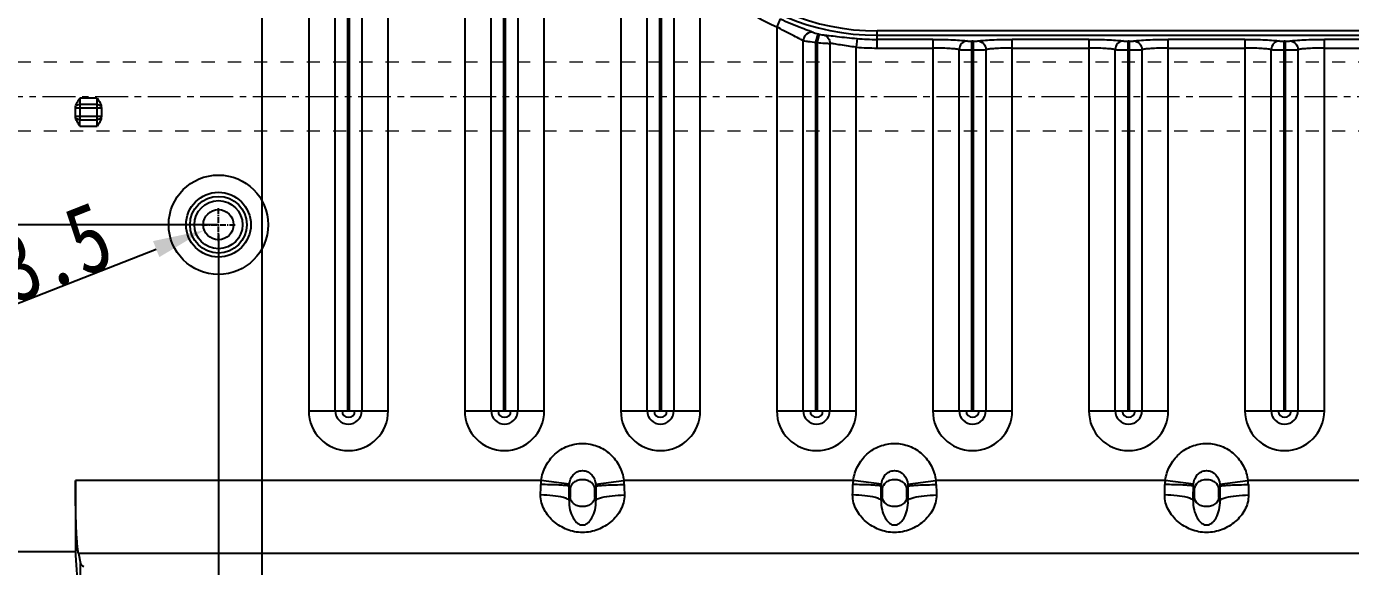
# Model space of a CAD drawing. Header units: millimetres. Extents: x 1572 to 4063, y -10865 to -3081.
# Drawn here: x 2594.6 to 2748.1, y -6546.1 to -6483.4 of the extents above; entities that cross this region are included whole.
import ezdxf

# ---------------------------------------------------------------- set-up
doc = ezdxf.new("R2010")
doc.units = ezdxf.units.MM
doc.header["$LTSCALE"] = 16.335
doc.header["$PDMODE"] = 3
doc.header["$PDSIZE"] = 0.3125
doc.linetypes.add('CENTER', pattern=[0.6, 0.375, -0.075, 0.075, -0.075])
doc.linetypes.add('HIDDEN', pattern=[0.2, 0.1, -0.1])
doc.layers.get('0').update_dxf_attribs({"linetype": 'CONTINUOUS'})
doc.layers.get('Defpoints').update_dxf_attribs({"linetype": 'CONTINUOUS'})
doc.layers.add('cool', color=153, linetype='HIDDEN', lineweight=9)
doc.styles.get("Standard").update_dxf_attribs({"font": 'txt', "width": 0.8})
doc.dimstyles.new('ISO-25', dxfattribs={"dimtxt": 8, "dimasz": 6, "dimexe": 0, "dimexo": 0, "dimgap": 0, "dimtad": 1, "dimdsep": 46, "dimtxsty": 'Standard', "dimcen": 0, "dimclrd": 4, "dimclre": 4, "dimclrt": 6, "dimazin": 0, "dimtfac": 1, "dimtofl": 0, "dimtmove": 0, "dimatfit": 3, "dimfxl": 1, "dimarcsym": 0})

# ---------------------------------------------------------------- blocks, each defined once
blk = doc.blocks.new('*D181')
at = {"color": 4, "lineweight": -2, "transparency": 16777216}
blk.add_line((2586.17, -6518.48), (2609.63, -6509.27), dxfattribs=at)
at = {"color": 4, "transparency": 16777216}
blk.add_solid([(2609.26, -6508.34), (2609.99, -6510.2), (2615.21, -6507.08)], dxfattribs=at)
at = {"layer": 'Defpoints', "color": 0, "transparency": 16777216}
for p in [(2618.47, -6505.8), (2615.21, -6507.08)]:
    blk.add_point(p, dxfattribs=at)
at = {"color": 6, "transparency": 16777216, "insert": (2593.65, -6511.25), "char_height": 8, "attachment_point": 5, "rotation": 21.4373}
blk.add_mtext('∅3.5', dxfattribs=at)
blk = doc.blocks.new('147')
at = {"layer": 'cool', "ltscale": 0.932966}
for p, q in [((229.57, -3849.57), (-211.77, -3849.57)), ((229.57, -3857.57), (-211.77, -3857.57))]:
    blk.add_line(p, q, dxfattribs=at)
at = {"layer": 'cool', "color": 1, "linetype": 'CENTER', "ltscale": 0.621977}
blk.add_line((243.9, -3853.57), (-226.1, -3853.57), dxfattribs=at)
blk = doc.blocks.new('*D251')
at = {"color": 4, "lineweight": -2, "transparency": 16777216}
blk.add_line((2569.48, -6491.59), (2517.01, -6491.59), dxfattribs=at)
at = {"layer": 'Defpoints', "color": 0, "transparency": 16777216}
for p in [(2767.59, -6453.59), (2525.01, -6491.59), (2569.48, -6491.59)]:
    blk.add_point(p, dxfattribs=at)
at = {"color": 6, "transparency": 16777216, "insert": (2521.01, -6488.59), "char_height": 6, "attachment_point": 5}
blk.add_mtext('38', dxfattribs=at)
blk = doc.blocks.new('*D252')
at = {"color": 4, "lineweight": -2, "transparency": 16777216}
blk.add_line((2616.84, -6506.44), (2505.81, -6506.44), dxfattribs=at)
at = {"layer": 'Defpoints', "color": 0, "transparency": 16777216}
for p in [(2767.59, -6453.59), (2525.01, -6506.44), (2616.84, -6506.44)]:
    blk.add_point(p, dxfattribs=at)
at = {"color": 6, "transparency": 16777216, "insert": (2515.41, -6503.44), "char_height": 6, "attachment_point": 5}
blk.add_mtext('52.85', dxfattribs=at)
blk = doc.blocks.new('*D253')
at = {"color": 4, "lineweight": -2, "transparency": 16777216}
blk.add_line((2568.51, -6578.59), (2513.81, -6578.59), dxfattribs=at)
at = {"layer": 'Defpoints', "color": 0, "transparency": 16777216}
for p in [(2767.59, -6453.59), (2525.01, -6578.59), (2568.51, -6578.59)]:
    blk.add_point(p, dxfattribs=at)
at = {"color": 6, "transparency": 16777216, "insert": (2519.41, -6575.59), "char_height": 6, "attachment_point": 5}
blk.add_mtext('125', dxfattribs=at)
blk = doc.blocks.new('*D254')
at = {"color": 4, "lineweight": -2, "transparency": 16777216}
blk.add_line((2562.59, -6613.59), (2514.61, -6613.59), dxfattribs=at)
at = {"layer": 'Defpoints', "color": 0, "transparency": 16777216}
for p in [(2767.59, -6453.59), (2525.01, -6613.59), (2562.59, -6613.59)]:
    blk.add_point(p, dxfattribs=at)
at = {"color": 6, "transparency": 16777216, "insert": (2519.81, -6610.59), "char_height": 6, "attachment_point": 5}
blk.add_mtext('160', dxfattribs=at)
blk = doc.blocks.new('*D255')
at = {"color": 4, "lineweight": -2, "transparency": 16777216}
blk.add_line((2616.84, -6507.58), (2616.84, -6671.73), dxfattribs=at)
at = {"layer": 'Defpoints', "color": 0, "transparency": 16777216}
for p in [(2767.59, -6453.59), (2616.84, -6507.58), (2616.84, -6650.13)]:
    blk.add_point(p, dxfattribs=at)
at = {"color": 6, "transparency": 16777216, "insert": (2613.84, -6660.93), "char_height": 6, "attachment_point": 5, "rotation": 90}
blk.add_mtext('150.75', dxfattribs=at)
blk = doc.blocks.new('*D256')
at = {"color": 4, "lineweight": -2, "transparency": 16777216}
blk.add_line((2562.59, -6611.05), (2562.59, -6662.13), dxfattribs=at)
at = {"layer": 'Defpoints', "color": 0, "transparency": 16777216}
for p in [(2767.59, -6453.59), (2562.59, -6611.05), (2562.59, -6650.13)]:
    blk.add_point(p, dxfattribs=at)
at = {"color": 6, "transparency": 16777216, "insert": (2559.59, -6656.13), "char_height": 6, "attachment_point": 5, "rotation": 90}
blk.add_mtext('205', dxfattribs=at)
blk = doc.blocks.new('*D262')
at = {"color": 4, "lineweight": -2, "transparency": 16777216}
for p, q in [((2621.87, -6457.94), (2621.87, -6626.11)), ((2621.87, -6626.11), (2630.97, -6638.11)), ((2630.97, -6638.11), (2630.97, -6672.51))]:
    blk.add_line(p, q, dxfattribs=at)
at = {"layer": 'Defpoints', "color": 0, "transparency": 16777216}
for p in [(2767.59, -6453.59), (2621.87, -6457.94), (2630.97, -6650.11)]:
    blk.add_point(p, dxfattribs=at)
at = {"color": 6, "transparency": 16777216, "insert": (2627.97, -6661.31), "char_height": 6, "attachment_point": 5, "rotation": 90}
blk.add_mtext('145.73', dxfattribs=at)

msp = doc.modelspace()

# ---------------------------------------------------------------- linework, layer by layer
at = {"color": 7, "linetype": 'Continuous'}
for p, q in [((2627.312, -6384.331), (2627.312, -6528.046)), ((2630.369, -6528.046), (2630.369, -6384.331)), ((2631.851, -6528.046), (2631.851, -6384.331)), ((2631.985, -6384.331), (2631.985, -6528.046)), ((2633.467, -6384.331), (2633.467, -6528.046)), ((2636.524, -6528.046), (2636.524, -6384.331)), ((2645.402, -6384.331), (2645.402, -6528.046)), ((2648.459, -6528.046), (2648.459, -6384.331)), ((2649.941, -6528.046), (2649.941, -6384.331)), ((2650.075, -6384.331), (2650.075, -6528.046)), ((2651.557, -6384.331), (2651.557, -6528.046)), ((2654.614, -6528.046), (2654.614, -6384.331)), ((2663.492, -6384.331), (2663.492, -6528.046)), ((2666.549, -6528.046), (2666.549, -6470.378)), ((2668.031, -6528.046), (2668.031, -6471.464)), ((2668.165, -6471.697), (2668.165, -6528.046)), ((2669.647, -6472.569), (2669.647, -6528.046)), ((2672.704, -6528.046), (2672.704, -6477.32)), ((2681.988, -6482.556), (2681.582, -6483.472)), ((2681.582, -6483.472), (2681.582, -6528.046)), ((2686.121, -6485.262), (2686.367, -6484.29)), ((2693.223, -6485.935), (2693.223, -6483.953)), ((2841.963, -6483.953), (2693.223, -6483.953)), ((2684.639, -6528.046), (2684.639, -6485.088)), ((2686.121, -6528.046), (2686.121, -6485.262)), ((2686.496, -6484.322), (2686.255, -6485.295)), ((2686.255, -6485.295), (2686.255, -6528.046)), ((2687.737, -6485.401), (2687.737, -6528.046)), ((2690.879, -6484.834), (2690.794, -6485.832)), ((2690.794, -6528.046), (2690.794, -6485.832)), ((2693.223, -6484.455), (2841.963, -6484.455)), ((2699.673, -6484.933), (2693.223, -6484.933)), ((2699.672, -6484.933), (2699.672, -6528.046)), ((2704.211, -6528.046), (2704.211, -6485.144)), ((2704.345, -6485.144), (2704.211, -6485.144)), ((2704.345, -6485.144), (2704.345, -6528.046)), ((2717.763, -6484.933), (2708.883, -6484.933)), ((2708.884, -6528.046), (2708.884, -6484.933)), ((2717.762, -6484.933), (2717.762, -6528.046)), ((2722.301, -6528.046), (2722.301, -6485.144)), ((2722.435, -6485.144), (2722.301, -6485.144)), ((2722.435, -6485.144), (2722.435, -6528.046)), ((2735.853, -6484.933), (2726.973, -6484.933)), ((2726.974, -6528.046), (2726.974, -6484.933)), ((2735.852, -6484.933), (2735.852, -6528.046)), ((2740.391, -6528.046), (2740.391, -6485.144)), ((2740.525, -6485.144), (2740.391, -6485.144)), ((2740.525, -6485.144), (2740.525, -6528.046)), ((2753.943, -6484.933), (2745.063, -6484.933)), ((2745.064, -6528.046), (2745.064, -6484.933)), ((2693.223, -6485.935), (2699.672, -6485.935)), ((2702.729, -6528.046), (2702.729, -6486.12)), ((2704.211, -6486.146), (2704.345, -6486.146)), ((2705.827, -6486.12), (2705.827, -6528.046)), ((2708.884, -6485.935), (2717.762, -6485.935)), ((2720.819, -6528.046), (2720.819, -6486.12)), ((2722.301, -6486.146), (2722.435, -6486.146)), ((2723.917, -6486.12), (2723.917, -6528.046)), ((2726.974, -6485.935), (2735.852, -6485.935)), ((2738.909, -6528.046), (2738.909, -6486.12)), ((2740.391, -6486.146), (2740.525, -6486.146)), ((2742.007, -6486.12), (2742.007, -6528.046)), ((2745.064, -6485.935), (2753.942, -6485.935)), ((2602.775, -6491.747), (2600.787, -6491.747)), ((2602.775, -6494.999), (2602.775, -6491.747)), ((2600.262, -6493.877), (2600.262, -6492.869)), ((2600.761, -6492.496), (2600.761, -6494.25)), ((2602.775, -6492.496), (2600.761, -6492.496)), ((2600.761, -6492.871), (2603.275, -6492.871)), ((2603.275, -6492.868), (2603.275, -6493.878)), ((2602.775, -6493.876), (2600.262, -6493.876)), ((2600.761, -6494.25), (2602.775, -6494.25)), ((2600.787, -6494.999), (2602.775, -6494.999)), ((2627.312, -6528.046), (2636.524, -6528.046)), ((2645.402, -6528.046), (2654.614, -6528.046)), ((2663.492, -6528.046), (2672.704, -6528.046)), ((2681.582, -6528.046), (2690.794, -6528.046)), ((2699.672, -6528.046), (2708.884, -6528.046)), ((2717.762, -6528.046), (2726.974, -6528.046)), ((2735.852, -6528.046), (2745.064, -6528.046)), ((2654.26, -6536.113), (2600.26, -6536.113)), ((2600.26, -6536.117), (2600.26, -6544.42)), ((2657.524, -6536.552), (2654.261, -6536.112)), ((2660.581, -6536.552), (2663.845, -6536.112)), ((2690.441, -6536.112), (2663.845, -6536.112)), ((2693.704, -6536.552), (2690.441, -6536.112)), ((2696.761, -6536.552), (2700.025, -6536.112)), ((2726.621, -6536.112), (2700.025, -6536.112)), ((2729.884, -6536.552), (2726.621, -6536.112)), ((2732.941, -6536.552), (2736.205, -6536.112)), ((2762.801, -6536.112), (2736.205, -6536.112)), ((2657.623, -6537.073), (2657.517, -6536.789)), ((2657.623, -6537.073), (2657.623, -6538.113)), ((2660.589, -6536.789), (2660.483, -6537.073)), ((2660.483, -6538.113), (2660.483, -6537.073)), ((2693.803, -6537.073), (2693.697, -6536.789)), ((2693.803, -6537.073), (2693.803, -6538.113)), ((2696.769, -6536.789), (2696.663, -6537.073)), ((2696.663, -6538.113), (2696.663, -6537.073)), ((2729.983, -6537.073), (2729.877, -6536.789)), ((2729.983, -6537.073), (2729.983, -6538.113)), ((2732.949, -6536.789), (2732.843, -6537.073)), ((2732.843, -6538.113), (2732.843, -6537.073)), ((2657.499, -6538.447), (2657.623, -6538.113)), ((2660.483, -6538.113), (2660.607, -6538.447)), ((2693.679, -6538.447), (2693.803, -6538.113)), ((2696.663, -6538.113), (2696.787, -6538.447)), ((2729.859, -6538.447), (2729.983, -6538.113)), ((2732.843, -6538.113), (2732.967, -6538.447)), ((2600.26, -6544.42), (2532.593, -6544.42)), ((2600.6, -6544.558), (2600.832, -6545.745)), ((2600.6, -6544.558), (2934.586, -6544.558)), ((2600.832, -6643.588), (2600.832, -6545.745))]:
    msp.add_line(p, q, dxfattribs=at)
at = {"color": 1, "linetype": 'CENTER', "ltscale": 0.108846}
for p, q in [((2616.843, -6508.363), (2616.843, -6504.513)), ((2614.918, -6506.438), (2618.768, -6506.438))]:
    msp.add_line(p, q, dxfattribs=at)
at = {"color": 7, "linetype": 'Continuous'}
for radius in [5.764, 3.756, 3.291, 2.789]:
    msp.add_circle((2616.843, -6506.438), radius, dxfattribs=at)
at = {"color": 2, "linetype": 'Continuous'}
msp.add_circle((2616.843, -6506.438), 1.75, dxfattribs=at)
at = {"color": 7, "linetype": 'Continuous'}
for centre, radius, start, end in [((2693.223, -6457.193), 27.261, 180, 270), ((2693.223, -6457.193), 26.76, 180, 270), ((2693.223, -6457.193), 28.742, 224.44759, 246.10767), ((2693.223, -6457.193), 27.951, 255.80094, 256.07408), ((2693.223, -6457.193), 28.953, 255.80094, 256.07408), ((2693.223, -6457.193), 28.742, 265.15249, 270), ((2693.223, -6457.193), 27.74, 265.15249, 270), ((2631.918, -6528.046), 4.606, 180, 0), ((2631.918, -6528.046), 1.549, 180, 360), ((2631.918, -6528.046), 0.745, 180, 360), ((2650.008, -6528.046), 4.606, 180, 0), ((2650.008, -6528.046), 1.549, 180, 360), ((2650.008, -6528.046), 0.745, 180, 360), ((2668.098, -6528.046), 4.606, 180, 0), ((2668.098, -6528.046), 1.549, 180, 360), ((2668.098, -6528.046), 0.745, 180, 0), ((2686.188, -6528.046), 4.606, 180, 0), ((2686.188, -6528.046), 1.549, 180, 360), ((2686.188, -6528.046), 0.745, 180, 0), ((2704.278, -6528.046), 4.606, 180, 0), ((2704.278, -6528.046), 1.549, 180, 360), ((2704.278, -6528.046), 0.745, 180, 0), ((2722.368, -6528.046), 4.606, 180, 0), ((2722.368, -6528.046), 1.549, 180, 360), ((2722.368, -6528.046), 0.745, 180, 0), ((2740.458, -6528.046), 4.606, 180, 0), ((2740.458, -6528.046), 1.549, 180, 360), ((2740.458, -6528.046), 0.745, 180, 0), ((2656.998, -6536.624), 2.785, 169.43721, 179.56843), ((2661.108, -6536.623), 2.784, 0.4443, 10.57538), ((2693.182, -6536.624), 2.789, 169.43008, 179.56365), ((2697.288, -6536.623), 2.784, 0.4443, 10.57538), ((2729.362, -6536.624), 2.789, 169.43008, 179.56365), ((2733.468, -6536.623), 2.784, 0.4443, 10.57538), ((2583.622, -6536.13), 70.593, 358.64025, 359.616), ((2523.39, -6536.138), 134.129, 359.0138, 359.72217), ((2794.705, -6536.138), 134.118, 180.27788, 180.98631), ((2734.48, -6536.13), 70.589, 180.38325, 181.35981), ((2619.802, -6536.13), 70.593, 358.64025, 359.616), ((2559.57, -6536.138), 134.129, 359.0138, 359.72217), ((2830.885, -6536.138), 134.118, 180.27788, 180.98631), ((2770.66, -6536.13), 70.589, 180.38325, 181.35981), ((2655.982, -6536.13), 70.593, 358.64025, 359.616), ((2595.75, -6536.138), 134.129, 359.0138, 359.72217), ((2867.065, -6536.138), 134.118, 180.27788, 180.98631), ((2806.84, -6536.13), 70.589, 180.38325, 181.35981)]:
    msp.add_arc(centre, radius, start, end, dxfattribs=at)
msp.add_ellipse((2603.843, -6545.703), major_axis=(3.015, 0), ratio=0.2679472, start_param=-3.0892328, end_param=-2.6111916, dxfattribs=at)
for points, knots in [([(2681.988, -6482.556), (2682.741, -6482.889), (2683.807, -6483.325), (2685.098, -6483.821), (2685.619, -6484.026), (2685.831, -6484.122)], [0, 0, 0, 0, 0.5953307, 0.8324134, 1, 1, 1, 1]), ([(2684.639, -6485.088), (2684.469, -6484.989), (2684.049, -6484.777), (2683.018, -6484.262), (2682.173, -6483.813), (2681.582, -6483.472)], [0, 0, 0, 0, 0.1705905, 0.4080955, 1, 1, 1, 1]), ([(2685.831, -6484.122), (2685.566, -6484.058), (2685.079, -6484.189), (2684.739, -6484.657), (2684.648, -6484.946), (2684.639, -6485.088)], [0, 0, 0, 0, 0.4799447, 0.7489226, 1, 1, 1, 1]), ([(2685.831, -6484.122), (2685.9, -6484.153), (2686.079, -6484.21), (2686.259, -6484.262), (2686.367, -6484.29)], [0, 0, 0, 0, 0.4079536, 1, 1, 1, 1]), ([(2684.639, -6485.088), (2684.835, -6485.121), (2685.33, -6485.181), (2685.824, -6485.233), (2686.121, -6485.262)], [0, 0, 0, 0, 0.4007562, 1, 1, 1, 1]), ([(2686.255, -6485.295), (2686.551, -6485.323), (2687.044, -6485.363), (2687.539, -6485.396), (2687.737, -6485.401)], [0, 0, 0, 0, 0.5999611, 1, 1, 1, 1]), ([(2686.496, -6484.322), (2686.602, -6484.348), (2686.78, -6484.386), (2686.96, -6484.419), (2687.033, -6484.423)], [0, 0, 0, 0, 0.5996428, 1, 1, 1, 1]), ([(2687.033, -6484.423), (2687.236, -6484.476), (2687.615, -6484.747), (2687.739, -6485.186), (2687.737, -6485.401)], [0, 0, 0, 0, 0.4946689, 1, 1, 1, 1]), ([(2687.033, -6484.423), (2687.241, -6484.434), (2687.749, -6484.49), (2689.028, -6484.649), (2690.103, -6484.768), (2690.879, -6484.834)], [0, 0, 0, 0, 0.1618441, 0.3960725, 1, 1, 1, 1]), ([(2690.794, -6485.832), (2690.179, -6485.765), (2689.327, -6485.64), (2688.312, -6485.475), (2687.905, -6485.413), (2687.737, -6485.401)], [0, 0, 0, 0, 0.6009615, 0.8362413, 1, 1, 1, 1]), ([(2699.673, -6484.933), (2700.47, -6484.933), (2701.581, -6484.951), (2702.909, -6485.03), (2703.439, -6485.082), (2703.655, -6485.118)], [0, 0, 0, 0, 0.5996863, 0.8352025, 1, 1, 1, 1]), ([(2703.655, -6485.118), (2703.417, -6485.125), (2702.923, -6485.365), (2702.735, -6485.869), (2702.729, -6486.12)], [0, 0, 0, 0, 0.4865029, 1, 1, 1, 1]), ([(2703.655, -6485.118), (2703.729, -6485.13), (2703.915, -6485.139), (2704.1, -6485.144), (2704.211, -6485.144)], [0, 0, 0, 0, 0.4034094, 1, 1, 1, 1]), ([(2704.345, -6485.144), (2704.456, -6485.144), (2704.641, -6485.139), (2704.827, -6485.13), (2704.901, -6485.118)], [0, 0, 0, 0, 0.596745, 1, 1, 1, 1]), ([(2704.901, -6485.118), (2705.117, -6485.082), (2705.647, -6485.03), (2706.974, -6484.951), (2708.086, -6484.933), (2708.883, -6484.933)], [0, 0, 0, 0, 0.1647978, 0.4003138, 1, 1, 1, 1]), ([(2704.901, -6485.118), (2705.139, -6485.125), (2705.633, -6485.365), (2705.821, -6485.869), (2705.827, -6486.12)], [0, 0, 0, 0, 0.4865146, 1, 1, 1, 1]), ([(2717.763, -6484.933), (2718.56, -6484.933), (2719.671, -6484.951), (2720.999, -6485.03), (2721.529, -6485.082), (2721.745, -6485.118)], [0, 0, 0, 0, 0.5996863, 0.8352025, 1, 1, 1, 1]), ([(2721.745, -6485.118), (2721.507, -6485.125), (2721.013, -6485.365), (2720.825, -6485.869), (2720.819, -6486.12)], [0, 0, 0, 0, 0.4865029, 1, 1, 1, 1]), ([(2721.745, -6485.118), (2721.819, -6485.13), (2722.005, -6485.139), (2722.19, -6485.144), (2722.301, -6485.144)], [0, 0, 0, 0, 0.4034094, 1, 1, 1, 1]), ([(2722.435, -6485.144), (2722.546, -6485.144), (2722.731, -6485.139), (2722.917, -6485.13), (2722.991, -6485.118)], [0, 0, 0, 0, 0.596745, 1, 1, 1, 1]), ([(2722.991, -6485.118), (2723.207, -6485.082), (2723.737, -6485.03), (2725.064, -6484.951), (2726.176, -6484.933), (2726.973, -6484.933)], [0, 0, 0, 0, 0.1647978, 0.4003138, 1, 1, 1, 1]), ([(2722.991, -6485.118), (2723.229, -6485.125), (2723.723, -6485.365), (2723.911, -6485.869), (2723.917, -6486.12)], [0, 0, 0, 0, 0.4865146, 1, 1, 1, 1]), ([(2735.853, -6484.933), (2736.65, -6484.933), (2737.761, -6484.951), (2739.089, -6485.03), (2739.619, -6485.082), (2739.835, -6485.118)], [0, 0, 0, 0, 0.5996863, 0.8352025, 1, 1, 1, 1]), ([(2739.835, -6485.118), (2739.597, -6485.125), (2739.103, -6485.365), (2738.915, -6485.869), (2738.909, -6486.12)], [0, 0, 0, 0, 0.4865029, 1, 1, 1, 1]), ([(2739.835, -6485.118), (2739.909, -6485.13), (2740.095, -6485.139), (2740.28, -6485.144), (2740.391, -6485.144)], [0, 0, 0, 0, 0.4034094, 1, 1, 1, 1]), ([(2740.525, -6485.144), (2740.636, -6485.144), (2740.821, -6485.139), (2741.007, -6485.13), (2741.081, -6485.118)], [0, 0, 0, 0, 0.596745, 1, 1, 1, 1]), ([(2741.081, -6485.118), (2741.297, -6485.082), (2741.827, -6485.03), (2743.154, -6484.951), (2744.266, -6484.933), (2745.063, -6484.933)], [0, 0, 0, 0, 0.1647978, 0.4003138, 1, 1, 1, 1]), ([(2741.081, -6485.118), (2741.319, -6485.125), (2741.813, -6485.365), (2742.001, -6485.869), (2742.007, -6486.12)], [0, 0, 0, 0, 0.4865146, 1, 1, 1, 1]), ([(2702.729, -6486.12), (2702.563, -6486.084), (2702.156, -6486.032), (2701.137, -6485.953), (2700.284, -6485.935), (2699.672, -6485.935)], [0, 0, 0, 0, 0.1657134, 0.4008788, 1, 1, 1, 1]), ([(2702.729, -6486.12), (2702.926, -6486.133), (2703.42, -6486.142), (2703.914, -6486.146), (2704.211, -6486.146)], [0, 0, 0, 0, 0.3997924, 1, 1, 1, 1]), ([(2704.345, -6486.146), (2704.641, -6486.146), (2705.136, -6486.142), (2705.63, -6486.133), (2705.827, -6486.12)], [0, 0, 0, 0, 0.600202, 1, 1, 1, 1]), ([(2708.884, -6485.935), (2708.272, -6485.935), (2707.419, -6485.953), (2706.4, -6486.032), (2705.993, -6486.084), (2705.827, -6486.12)], [0, 0, 0, 0, 0.5991239, 0.8342901, 1, 1, 1, 1]), ([(2720.819, -6486.12), (2720.653, -6486.084), (2720.246, -6486.032), (2719.227, -6485.953), (2718.374, -6485.935), (2717.762, -6485.935)], [0, 0, 0, 0, 0.1657134, 0.4008788, 1, 1, 1, 1]), ([(2720.819, -6486.12), (2721.016, -6486.133), (2721.51, -6486.142), (2722.004, -6486.146), (2722.301, -6486.146)], [0, 0, 0, 0, 0.3997924, 1, 1, 1, 1]), ([(2722.435, -6486.146), (2722.731, -6486.146), (2723.226, -6486.142), (2723.72, -6486.133), (2723.917, -6486.12)], [0, 0, 0, 0, 0.600202, 1, 1, 1, 1]), ([(2726.974, -6485.935), (2726.362, -6485.935), (2725.509, -6485.953), (2724.49, -6486.032), (2724.083, -6486.084), (2723.917, -6486.12)], [0, 0, 0, 0, 0.5991239, 0.8342901, 1, 1, 1, 1]), ([(2738.909, -6486.12), (2738.743, -6486.084), (2738.336, -6486.032), (2737.317, -6485.953), (2736.464, -6485.935), (2735.852, -6485.935)], [0, 0, 0, 0, 0.1657134, 0.4008788, 1, 1, 1, 1]), ([(2738.909, -6486.12), (2739.106, -6486.133), (2739.6, -6486.142), (2740.094, -6486.146), (2740.391, -6486.146)], [0, 0, 0, 0, 0.3997924, 1, 1, 1, 1]), ([(2740.525, -6486.146), (2740.821, -6486.146), (2741.316, -6486.142), (2741.81, -6486.133), (2742.007, -6486.12)], [0, 0, 0, 0, 0.600202, 1, 1, 1, 1]), ([(2745.064, -6485.935), (2744.452, -6485.935), (2743.599, -6485.953), (2742.58, -6486.032), (2742.173, -6486.084), (2742.007, -6486.12)], [0, 0, 0, 0, 0.5991239, 0.8342901, 1, 1, 1, 1]), ([(2600.262, -6492.869), (2600.262, -6492.661), (2600.424, -6492.252), (2600.667, -6491.918), (2600.787, -6491.747)], [0, 0, 0, 0, 0.4987492, 1, 1, 1, 1]), ([(2600.787, -6491.747), (2600.787, -6491.817), (2600.785, -6492.067), (2600.777, -6492.317), (2600.761, -6492.496)], [0, 0, 0, 0, 0.2800849, 1, 1, 1, 1]), ([(2602.775, -6491.747), (2602.954, -6492), (2603.203, -6492.349), (2603.275, -6492.764), (2603.275, -6492.868)], [0, 0, 0, 0, 0.7492255, 1, 1, 1, 1]), ([(2600.262, -6492.871), (2600.252, -6492.871), (2600.402, -6492.864), (2600.468, -6492.87), (2600.666, -6492.871), (2600.761, -6492.871)], [0, 0, 0, 0, 0.0608552, 0.4274154, 1, 1, 1, 1]), ([(2600.262, -6492.871), (2600.259, -6492.804), (2600.31, -6492.655), (2600.437, -6492.57), (2600.508, -6492.541)], [0, 0, 0, 0, 0.4656009, 1, 1, 1, 1]), ([(2602.775, -6492.496), (2602.899, -6492.496), (2603.135, -6492.549), (2603.276, -6492.77), (2603.275, -6492.871)], [0, 0, 0, 0, 0.5503656, 1, 1, 1, 1]), ([(2600.761, -6494.25), (2600.636, -6494.252), (2600.444, -6494.207), (2600.284, -6494.033), (2600.259, -6493.925), (2600.262, -6493.876)], [0, 0, 0, 0, 0.5454717, 0.7817853, 1, 1, 1, 1]), ([(2600.787, -6494.999), (2600.667, -6494.828), (2600.424, -6494.494), (2600.262, -6494.085), (2600.262, -6493.877)], [0, 0, 0, 0, 0.5012538, 1, 1, 1, 1]), ([(2600.787, -6494.999), (2600.787, -6494.929), (2600.785, -6494.679), (2600.777, -6494.429), (2600.761, -6494.25)], [0, 0, 0, 0, 0.2798502, 1, 1, 1, 1]), ([(2603.275, -6493.876), (2603.227, -6493.875), (2603.06, -6493.884), (2602.893, -6493.876), (2602.775, -6493.876)], [0, 0, 0, 0, 0.2928752, 1, 1, 1, 1]), ([(2603.275, -6493.878), (2603.275, -6493.982), (2603.203, -6494.397), (2602.954, -6494.746), (2602.775, -6494.999)], [0, 0, 0, 0, 0.2507748, 1, 1, 1, 1]), ([(2603.275, -6493.875), (2603.276, -6493.942), (2603.219, -6494.087), (2603.094, -6494.171), (2603.024, -6494.201)], [0, 0, 0, 0, 0.4656454, 1, 1, 1, 1]), ([(2654.26, -6536.113), (2654.338, -6535.536), (2654.697, -6534.4), (2655.781, -6532.987), (2657.298, -6532.046), (2659.053, -6531.714), (2660.808, -6532.046), (2662.324, -6532.987), (2663.409, -6534.4), (2663.768, -6535.536), (2663.845, -6536.112)], [0, 0, 0, 0, 0.125059, 0.2500621, 0.3750538, 0.5000264, 0.6249935, 0.7499764, 0.8749589, 1, 1, 1, 1]), ([(2690.441, -6536.112), (2690.518, -6535.536), (2690.877, -6534.4), (2691.962, -6532.986), (2693.479, -6532.046), (2695.233, -6531.714), (2696.988, -6532.046), (2698.504, -6532.987), (2699.589, -6534.4), (2699.948, -6535.536), (2700.025, -6536.112)], [0, 0, 0, 0, 0.1250584, 0.2500616, 0.3750533, 0.5000261, 0.6249932, 0.7499763, 0.8749588, 1, 1, 1, 1]), ([(2726.621, -6536.112), (2726.698, -6535.536), (2727.057, -6534.4), (2728.142, -6532.986), (2729.659, -6532.046), (2731.413, -6531.714), (2733.168, -6532.046), (2734.684, -6532.987), (2735.769, -6534.4), (2736.128, -6535.536), (2736.205, -6536.112)], [0, 0, 0, 0, 0.1250584, 0.2500616, 0.3750533, 0.5000261, 0.6249932, 0.7499763, 0.8749588, 1, 1, 1, 1]), ([(2600.6, -6544.559), (2600.569, -6544.4), (2600.518, -6544.009), (2600.424, -6542.97), (2600.34, -6541.252), (2600.275, -6538.829), (2600.26, -6537.054), (2600.26, -6536.117)], [0, 0, 0, 0, 0.0574406, 0.1397983, 0.3702675, 0.6674225, 1, 1, 1, 1]), ([(2657.524, -6536.552), (2657.557, -6536.169), (2657.79, -6535.573), (2658.432, -6535.077), (2659.052, -6534.929), (2659.672, -6535.077), (2660.316, -6535.571), (2660.549, -6536.168), (2660.581, -6536.552)], [0, 0, 0, 0, 0.2423801, 0.3696823, 0.4998152, 0.6300499, 0.7573456, 1, 1, 1, 1]), ([(2660.483, -6537.073), (2660.454, -6536.806), (2660.187, -6536.387), (2659.617, -6536.094), (2659.053, -6535.996), (2658.489, -6536.094), (2657.919, -6536.387), (2657.652, -6536.806), (2657.623, -6537.073)], [0, 0, 0, 0, 0.2116365, 0.3463006, 0.5000015, 0.6537015, 0.7883642, 1, 1, 1, 1]), ([(2693.704, -6536.552), (2693.737, -6536.169), (2693.97, -6535.573), (2694.612, -6535.077), (2695.232, -6534.929), (2695.852, -6535.077), (2696.496, -6535.571), (2696.729, -6536.168), (2696.761, -6536.552)], [0, 0, 0, 0, 0.2423801, 0.3696823, 0.4998152, 0.6300499, 0.7573456, 1, 1, 1, 1]), ([(2696.663, -6537.073), (2696.634, -6536.806), (2696.367, -6536.387), (2695.797, -6536.094), (2695.233, -6535.996), (2694.669, -6536.094), (2694.099, -6536.387), (2693.832, -6536.806), (2693.803, -6537.073)], [0, 0, 0, 0, 0.2116365, 0.3463006, 0.5000015, 0.6537015, 0.7883642, 1, 1, 1, 1]), ([(2729.884, -6536.552), (2729.917, -6536.169), (2730.15, -6535.573), (2730.792, -6535.077), (2731.412, -6534.929), (2732.032, -6535.077), (2732.676, -6535.571), (2732.909, -6536.168), (2732.941, -6536.552)], [0, 0, 0, 0, 0.2423801, 0.3696823, 0.4998152, 0.6300499, 0.7573456, 1, 1, 1, 1]), ([(2732.843, -6537.073), (2732.814, -6536.806), (2732.547, -6536.387), (2731.977, -6536.094), (2731.413, -6535.996), (2730.849, -6536.094), (2730.279, -6536.387), (2730.012, -6536.806), (2729.983, -6537.073)], [0, 0, 0, 0, 0.2116365, 0.3463006, 0.5000015, 0.6537015, 0.7883642, 1, 1, 1, 1]), ([(2663.911, -6537.805), (2663.923, -6538.403), (2663.594, -6539.6), (2662.428, -6540.97), (2660.881, -6541.913), (2659.052, -6542.278), (2657.225, -6541.914), (2655.925, -6541.124), (2655.103, -6540.288), (2654.602, -6539.557), (2654.264, -6538.718), (2654.19, -6538.11), (2654.195, -6537.805)], [0, 0, 0, 0, 0.1255093, 0.2471273, 0.3699342, 0.4992854, 0.6285766, 0.7513315, 0.8120909, 0.8734523, 0.9359609, 1, 1, 1, 1]), ([(2656.833, -6538.102), (2656.437, -6537.994), (2655.556, -6537.865), (2654.671, -6537.813), (2654.195, -6537.805)], [0, 0, 0, 0, 0.4629921, 1, 1, 1, 1]), ([(2656.851, -6536.689), (2656.668, -6536.674), (2655.789, -6536.623), (2654.909, -6536.606), (2654.213, -6536.603)], [0, 0, 0, 0, 0.2091488, 1, 1, 1, 1]), ([(2657.517, -6536.789), (2657.497, -6536.775), (2657.427, -6536.758), (2657.208, -6536.717), (2657.006, -6536.701), (2656.851, -6536.689)], [0, 0, 0, 0, 0.1088196, 0.3095952, 1, 1, 1, 1]), ([(2660.589, -6536.789), (2660.609, -6536.775), (2660.679, -6536.758), (2660.898, -6536.717), (2661.1, -6536.701), (2661.255, -6536.689)], [0, 0, 0, 0, 0.1088108, 0.3095728, 1, 1, 1, 1]), ([(2661.255, -6536.689), (2661.438, -6536.674), (2662.316, -6536.623), (2663.197, -6536.606), (2663.893, -6536.603)], [0, 0, 0, 0, 0.2091193, 1, 1, 1, 1]), ([(2661.273, -6538.101), (2661.669, -6537.994), (2662.55, -6537.864), (2663.435, -6537.813), (2663.911, -6537.805)], [0, 0, 0, 0, 0.4629251, 1, 1, 1, 1]), ([(2700.091, -6537.805), (2700.103, -6538.403), (2699.774, -6539.6), (2698.608, -6540.97), (2697.061, -6541.913), (2695.232, -6542.278), (2693.405, -6541.914), (2692.105, -6541.124), (2691.283, -6540.288), (2690.782, -6539.557), (2690.444, -6538.718), (2690.37, -6538.11), (2690.375, -6537.805)], [0, 0, 0, 0, 0.1255093, 0.2471273, 0.3699342, 0.4992854, 0.6285766, 0.7513315, 0.8120909, 0.8734523, 0.9359609, 1, 1, 1, 1]), ([(2693.013, -6538.102), (2692.617, -6537.994), (2691.736, -6537.865), (2690.851, -6537.813), (2690.375, -6537.805)], [0, 0, 0, 0, 0.4629921, 1, 1, 1, 1]), ([(2693.031, -6536.689), (2692.848, -6536.674), (2691.969, -6536.623), (2691.089, -6536.606), (2690.393, -6536.603)], [0, 0, 0, 0, 0.2091488, 1, 1, 1, 1]), ([(2693.697, -6536.789), (2693.677, -6536.775), (2693.607, -6536.758), (2693.388, -6536.717), (2693.186, -6536.701), (2693.031, -6536.689)], [0, 0, 0, 0, 0.1088196, 0.3095952, 1, 1, 1, 1]), ([(2696.769, -6536.789), (2696.789, -6536.775), (2696.859, -6536.758), (2697.078, -6536.717), (2697.28, -6536.701), (2697.435, -6536.689)], [0, 0, 0, 0, 0.1088108, 0.3095728, 1, 1, 1, 1]), ([(2697.435, -6536.689), (2697.618, -6536.674), (2698.496, -6536.623), (2699.377, -6536.606), (2700.073, -6536.603)], [0, 0, 0, 0, 0.2091193, 1, 1, 1, 1]), ([(2697.453, -6538.101), (2697.849, -6537.994), (2698.73, -6537.864), (2699.615, -6537.813), (2700.091, -6537.805)], [0, 0, 0, 0, 0.4629251, 1, 1, 1, 1]), ([(2736.271, -6537.805), (2736.283, -6538.403), (2735.954, -6539.6), (2734.788, -6540.97), (2733.241, -6541.913), (2731.412, -6542.278), (2729.585, -6541.914), (2728.285, -6541.124), (2727.463, -6540.288), (2726.962, -6539.557), (2726.624, -6538.718), (2726.55, -6538.11), (2726.555, -6537.805)], [0, 0, 0, 0, 0.1255093, 0.2471273, 0.3699342, 0.4992854, 0.6285766, 0.7513315, 0.8120909, 0.8734523, 0.9359609, 1, 1, 1, 1]), ([(2729.193, -6538.102), (2728.797, -6537.994), (2727.916, -6537.865), (2727.031, -6537.813), (2726.555, -6537.805)], [0, 0, 0, 0, 0.4629921, 1, 1, 1, 1]), ([(2729.211, -6536.689), (2729.028, -6536.674), (2728.149, -6536.623), (2727.269, -6536.606), (2726.573, -6536.603)], [0, 0, 0, 0, 0.2091488, 1, 1, 1, 1]), ([(2729.877, -6536.789), (2729.857, -6536.775), (2729.787, -6536.758), (2729.568, -6536.717), (2729.366, -6536.701), (2729.211, -6536.689)], [0, 0, 0, 0, 0.1088196, 0.3095952, 1, 1, 1, 1]), ([(2732.949, -6536.789), (2732.969, -6536.775), (2733.039, -6536.758), (2733.258, -6536.717), (2733.46, -6536.701), (2733.615, -6536.689)], [0, 0, 0, 0, 0.1088108, 0.3095728, 1, 1, 1, 1]), ([(2733.615, -6536.689), (2733.798, -6536.674), (2734.676, -6536.623), (2735.557, -6536.606), (2736.253, -6536.603)], [0, 0, 0, 0, 0.2091193, 1, 1, 1, 1]), ([(2733.633, -6538.101), (2734.029, -6537.994), (2734.91, -6537.864), (2735.795, -6537.813), (2736.271, -6537.805)], [0, 0, 0, 0, 0.4629251, 1, 1, 1, 1]), ([(2657.499, -6538.447), (2657.463, -6538.366), (2657.225, -6538.221), (2656.992, -6538.145), (2656.833, -6538.102)], [0, 0, 0, 0, 0.3500094, 1, 1, 1, 1]), ([(2657.499, -6538.447), (2657.47, -6538.812), (2657.545, -6539.515), (2657.794, -6540.171), (2657.954, -6540.456)], [0, 0, 0, 0, 0.5289411, 1, 1, 1, 1]), ([(2660.483, -6538.113), (2660.454, -6538.38), (2660.187, -6538.798), (2659.617, -6539.093), (2659.052, -6539.19), (2658.488, -6539.092), (2657.918, -6538.798), (2657.652, -6538.38), (2657.623, -6538.113)], [0, 0, 0, 0, 0.2114171, 0.3461776, 0.5001511, 0.6540077, 0.7886432, 1, 1, 1, 1]), ([(2660.152, -6540.456), (2660.312, -6540.171), (2660.561, -6539.515), (2660.635, -6538.812), (2660.607, -6538.447)], [0, 0, 0, 0, 0.4710932, 1, 1, 1, 1]), ([(2660.607, -6538.447), (2660.643, -6538.365), (2660.881, -6538.221), (2661.114, -6538.145), (2661.273, -6538.101)], [0, 0, 0, 0, 0.349985, 1, 1, 1, 1]), ([(2693.679, -6538.447), (2693.643, -6538.366), (2693.405, -6538.221), (2693.172, -6538.145), (2693.013, -6538.102)], [0, 0, 0, 0, 0.3500094, 1, 1, 1, 1]), ([(2693.679, -6538.447), (2693.65, -6538.812), (2693.725, -6539.515), (2693.974, -6540.171), (2694.134, -6540.456)], [0, 0, 0, 0, 0.5289411, 1, 1, 1, 1]), ([(2696.663, -6538.113), (2696.634, -6538.38), (2696.367, -6538.798), (2695.797, -6539.093), (2695.232, -6539.19), (2694.668, -6539.092), (2694.098, -6538.798), (2693.832, -6538.38), (2693.803, -6538.113)], [0, 0, 0, 0, 0.2114171, 0.3461776, 0.5001511, 0.6540077, 0.7886432, 1, 1, 1, 1]), ([(2696.332, -6540.456), (2696.492, -6540.171), (2696.741, -6539.515), (2696.815, -6538.812), (2696.787, -6538.447)], [0, 0, 0, 0, 0.4710932, 1, 1, 1, 1]), ([(2696.787, -6538.447), (2696.823, -6538.365), (2697.061, -6538.221), (2697.294, -6538.145), (2697.453, -6538.101)], [0, 0, 0, 0, 0.349985, 1, 1, 1, 1]), ([(2729.859, -6538.447), (2729.823, -6538.366), (2729.585, -6538.221), (2729.352, -6538.145), (2729.193, -6538.102)], [0, 0, 0, 0, 0.3500094, 1, 1, 1, 1]), ([(2729.859, -6538.447), (2729.83, -6538.812), (2729.905, -6539.515), (2730.154, -6540.171), (2730.314, -6540.456)], [0, 0, 0, 0, 0.5289411, 1, 1, 1, 1]), ([(2732.843, -6538.113), (2732.814, -6538.38), (2732.547, -6538.798), (2731.977, -6539.093), (2731.412, -6539.19), (2730.848, -6539.092), (2730.278, -6538.798), (2730.012, -6538.38), (2729.983, -6538.113)], [0, 0, 0, 0, 0.2114171, 0.3461776, 0.5001511, 0.6540077, 0.7886432, 1, 1, 1, 1]), ([(2732.512, -6540.456), (2732.672, -6540.171), (2732.921, -6539.515), (2732.995, -6538.812), (2732.967, -6538.447)], [0, 0, 0, 0, 0.4710932, 1, 1, 1, 1]), ([(2732.967, -6538.447), (2733.003, -6538.365), (2733.241, -6538.221), (2733.474, -6538.145), (2733.633, -6538.101)], [0, 0, 0, 0, 0.349985, 1, 1, 1, 1]), ([(2657.954, -6540.456), (2658.057, -6540.639), (2658.257, -6540.901), (2658.625, -6541.214), (2659.053, -6541.326), (2659.48, -6541.214), (2659.849, -6540.901), (2660.049, -6540.639), (2660.152, -6540.456)], [0, 0, 0, 0, 0.2192784, 0.3403369, 0.4997593, 0.6595882, 0.7807843, 1, 1, 1, 1]), ([(2694.134, -6540.456), (2694.237, -6540.639), (2694.437, -6540.901), (2694.805, -6541.214), (2695.233, -6541.326), (2695.66, -6541.214), (2696.029, -6540.901), (2696.229, -6540.639), (2696.332, -6540.456)], [0, 0, 0, 0, 0.2192784, 0.3403369, 0.4997593, 0.6595882, 0.7807843, 1, 1, 1, 1]), ([(2730.314, -6540.456), (2730.417, -6540.639), (2730.617, -6540.901), (2730.985, -6541.214), (2731.413, -6541.326), (2731.84, -6541.214), (2732.209, -6540.901), (2732.409, -6540.639), (2732.512, -6540.456)], [0, 0, 0, 0, 0.2192784, 0.3403369, 0.4997593, 0.6595882, 0.7807843, 1, 1, 1, 1]), ([(2600.26, -6544.42), (2600.295, -6545.145), (2600.368, -6546.321), (2600.474, -6547.498), (2600.561, -6547.942)], [0, 0, 0, 0, 0.6162205, 1, 1, 1, 1])]:
    msp.add_open_spline(points, degree=3, knots=knots, dxfattribs=at)
for points in [[(2600.508, -6492.541), (2600.587, -6492.509), (2600.675, -6492.495), (2600.761, -6492.497)], [(2603.024, -6494.201), (2602.946, -6494.234), (2602.86, -6494.249), (2602.775, -6494.249)], [(2657.517, -6536.789), (2657.515, -6536.71), (2657.517, -6536.63), (2657.524, -6536.552)], [(2660.581, -6536.552), (2660.589, -6536.63), (2660.591, -6536.71), (2660.589, -6536.789)], [(2693.697, -6536.789), (2693.695, -6536.71), (2693.697, -6536.63), (2693.704, -6536.552)], [(2696.761, -6536.552), (2696.769, -6536.63), (2696.771, -6536.71), (2696.769, -6536.789)], [(2729.877, -6536.789), (2729.875, -6536.71), (2729.877, -6536.63), (2729.884, -6536.552)], [(2732.941, -6536.552), (2732.949, -6536.63), (2732.951, -6536.71), (2732.949, -6536.789)]]:
    msp.add_open_spline(points, degree=3, dxfattribs=at)

# ---------------------------------------------------------------- block references
msp.add_blockref('147', (2758.697, -2638.022))

# ---------------------------------------------------------------- dimensions: what is measured, and where the dimension line sits
for feature_location, offset, dtype, origin, picture, middle in [((2616.843, -6506.438), (-91.829, 0), 0, (2767.593, -6453.588), '*D252', (2515.414, -6503.438)), ((2568.515, -6578.588), (-43.501, 0), 0, (2767.593, -6453.588), '*D253', (2519.414, -6575.588)), ((2562.593, -6613.588), (-37.579, 0), 0, (2767.593, -6453.588), '*D254', (2519.814, -6610.588)), ((2569.481, -6491.588), (-44.468, 0), 0, (2767.593, -6453.588), '*D251', (2521.014, -6488.588)), ((2562.593, -6611.045), (0, -39.081), 1, (2767.593, -6453.588), '*D256', (2559.593, -6656.126)), ((2616.843, -6507.578), (0, -142.548), 1, (2767.593, -6453.588), '*D255', (2613.843, -6660.926)), ((2621.867919308, -6457.942771704), (9.102596083, -192.166044604), 1, (2767.592919308, -6453.588155281), '*D262', (2627.970515392, -6661.308816308))]:
    dim = msp.add_ordinate_dim(feature_location=feature_location, offset=offset, dtype=dtype, origin=origin, dimstyle='ISO-25', override={"dimtxt": 6, "dimfxl": 1.25})
    dim.commit()
    dim.dimension.update_dxf_attribs({"geometry": picture, "text_midpoint": middle})
dim = msp.add_diameter_dim_2p(p1=(2618.472, -6505.798), p2=(2615.214, -6507.078), dimstyle='ISO-25', override={"dimfxl": 1.25})
dim.commit()
dim.dimension.update_dxf_attribs({"geometry": '*D181', "text_midpoint": (2593.646, -6511.249)})

doc.saveas('drawing.dxf')
